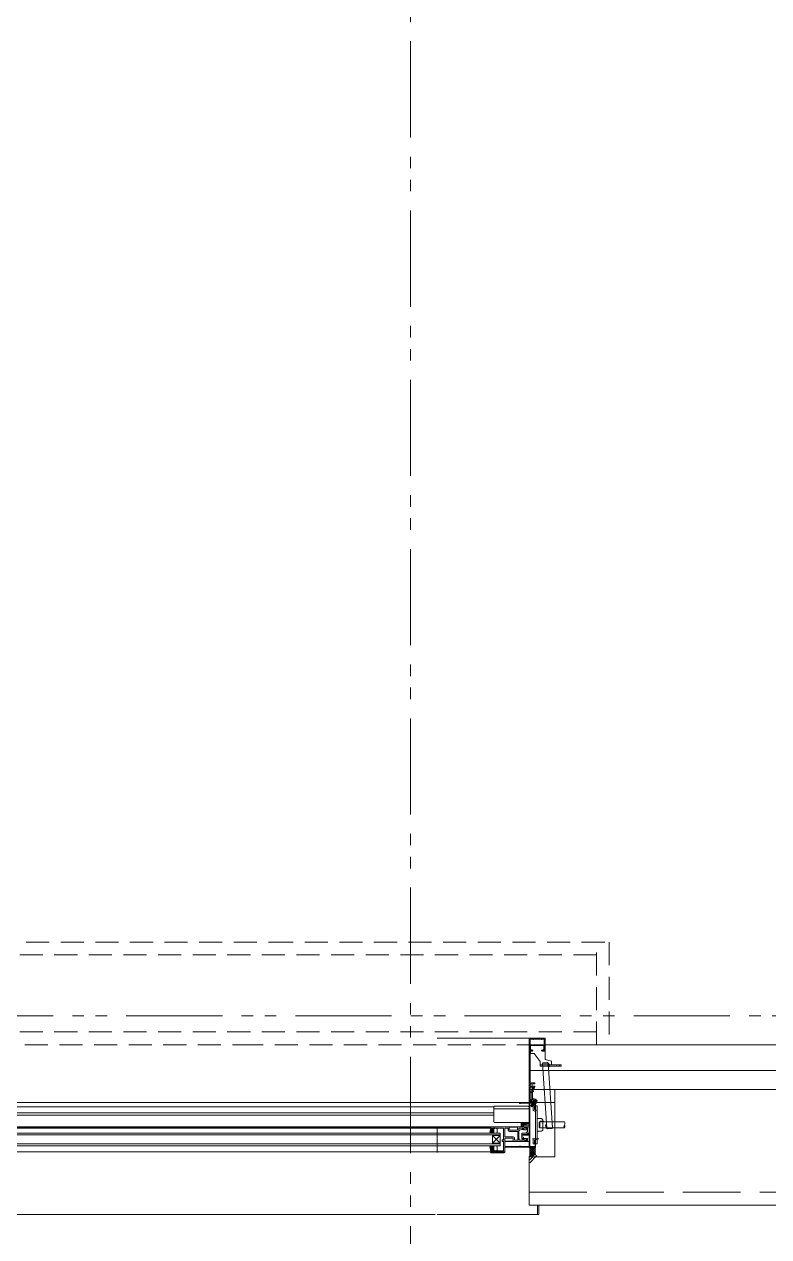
# Model space of a CAD drawing. Units: millimetres at full size. Extents: x -12803 to 120774, y -9413 to 101127.
# Drawn here: x 112746 to 113908, y 6657 to 8548 of the extents above; entities that cross this region are included whole.
import ezdxf

# ---------------------------------------------------------------- set-up
doc = ezdxf.new("R2010")
doc.units = ezdxf.units.MM
doc.header["$LTSCALE"] = 30
for name, pattern in [('DASHED1', [1.8, 1.2, -0.6]), ('DASHED3', [4, 3, -1]), ('DOUBLE_CHAIN1', [8.8, 5, -1, 0.6, -0.6, 0.6, -1])]:
    doc.linetypes.add(name, pattern=pattern)
doc.layers.add('0-0_NoName', color=7, linetype='Continuous')
for name, color, linetype, lineweight in [('2-0_通芯', 7, 'DOUBLE_CHAIN1', 15), ('2-1_躯体', 7, 'Continuous', 15), ('2-2_間仕切り芯', 7, 'DOUBLE_CHAIN1', 15), ('2-3_間仕切り', 7, 'Continuous', 15), ('2-A_建具', 7, 'Continuous', 15)]:
    doc.layers.add(name, color=color, linetype=linetype, lineweight=lineweight)

# ---------------------------------------------------------------- blocks, each defined once
blk = doc.blocks.new('グループ部品-732')
at = {"layer": '2-0_通芯'}
blk.add_line((74361.66, 7001.41), (120774.36, 7001.41), dxfattribs=at)
at = {"layer": '2-1_躯体'}
for p, q in [((113534.36, 6886.41), (115599.36, 6886.41)), ((113574.36, 6886.41), (113574.36, 6781.41)), ((113534.36, 6781.41), (113574.36, 6781.41)), ((113534.36, 6781.41), (113534.36, 6706.41)), ((113534.36, 6706.41), (116169.36, 6706.41))]:
    blk.add_line(p, q, dxfattribs=at)
at = {"layer": '2-1_躯体', "linetype": 'DASHED3'}
blk.add_line((113534.36, 6726.41), (116149.36, 6726.41), dxfattribs=at)
at = {"layer": '2-2_間仕切り芯'}
blk.add_line((113349.36, 16441.47), (113349.36, 6056.41), dxfattribs=at)
at = {"layer": '2-3_間仕切り'}
for p, q in [((113534.36, 6956.41), (115529.36, 6956.41)), ((113534.36, 6916.41), (115569.36, 6916.41))]:
    blk.add_line(p, q, dxfattribs=at)
at = {"layer": '2-A_建具', "linetype": 'DASHED1'}
for p, q in [((111777.46, 7116.41), (113130.22, 7116.41)), ((113130.22, 7116.41), (113659.36, 7116.41)), ((113639.36, 6956.41), (113639.36, 7116.41)), ((113659.36, 7116.41), (113659.36, 6956.41)), ((113639.36, 7096.41), (111599.36, 7096.41)), ((113639.36, 6976.41), (111599.36, 6976.41)), ((113107.46, 6956.41), (111752.42, 6956.41)), ((113659.36, 6956.41), (113107.46, 6956.41))]:
    blk.add_line(p, q, dxfattribs=at)
at = {"layer": '2-A_建具'}
for p, q in [((113534.36, 6966.41), (113390.86, 6966.41)), ((113534.86, 6966.41), (113558.86, 6966.41)), ((113559.36, 6933.46), (113559.36, 6965.91)), ((113535.86, 6945.91), (113535.86, 6896.74)), ((113536.36, 6954.96), (113536.36, 6949.36)), ((113557.36, 6954.96), (113536.36, 6954.96)), ((113536.36, 6949.36), (113537.86, 6947.86)), ((113536.36, 6946.46), (113536.36, 6942.96)), ((113539.16, 6946.46), (113536.36, 6946.46)), ((113538.61, 6946.41), (113536.36, 6946.41)), ((113537.86, 6947.86), (113539.16, 6947.86)), ((113554.56, 6947.86), (113555.86, 6947.86)), ((113559.36, 6946.46), (113554.56, 6946.46)), ((113558.86, 6946.41), (113555.11, 6946.41)), ((113555.86, 6947.86), (113557.36, 6949.36)), ((113557.36, 6949.36), (113557.36, 6954.96)), ((113551.36, 6930.11), (113551.36, 6922.96)), ((113584.36, 6925.26), (113551.36, 6925.26)), ((113551.36, 6922.96), (113584.36, 6922.96)), ((113564.05, 6927.51), (113555.07, 6926.91)), ((113561.87, 6826.11), (113555.07, 6926.91)), ((113569.36, 6930.78), (113559.36, 6933.46)), ((113564.05, 6927.51), (113562.98, 6928.44)), ((113570.85, 6826.71), (113564.05, 6927.51)), ((113569.36, 6930.78), (113569.36, 6925.26)), ((113577.2, 6922.96), (113577.2, 6925.26)), ((113581.7, 6922.96), (113581.7, 6925.26)), ((113584.36, 6922.96), (113584.36, 6925.26)), ((113543.16, 6916.21), (113543.36, 6916.41)), ((113536.03, 6893.91), (113536.07, 6893.76)), ((113536.07, 6893.26), (113536.03, 6893.11)), ((113537.01, 6895.1), (113536.86, 6895.09)), ((113536.86, 6891.94), (113537.01, 6891.92)), ((113537.77, 6895.35), (113537.66, 6895.3)), ((113537.66, 6891.72), (113537.77, 6891.67)), ((113538.65, 6895.12), (113538.56, 6895.21)), ((113538.56, 6891.81), (113538.65, 6891.9)), ((113539.56, 6894.66), (113539.42, 6894.66)), ((113539.42, 6892.36), (113539.56, 6892.36)), ((112622.86, 6866.41), (113574.36, 6866.41)), ((113540.87, 6865.03), (113537.59, 6859.34)), ((113538.59, 6865.03), (113538.5, 6864.87)), ((113538.59, 6865.03), (113539.02, 6865.03)), ((113542.36, 6863.65), (113538.59, 6865.03)), ((113538.94, 6865.63), (113538.85, 6865.48)), ((113538.85, 6865.48), (113539.07, 6865.1)), ((113538.85, 6865.48), (113542.63, 6864.11)), ((113538.94, 6865.63), (113539.37, 6865.63)), ((113542.71, 6864.26), (113538.94, 6865.63)), ((113539.02, 6865.03), (113539.07, 6865.1)), ((113539.02, 6865.03), (113542.14, 6864.03)), ((113542.19, 6864.11), (113539.07, 6865.1)), ((113539.29, 6866.24), (113539.2, 6866.09)), ((113539.2, 6866.09), (113539.42, 6865.71)), ((113539.2, 6866.09), (113542.98, 6864.71)), ((113539.29, 6866.24), (113539.72, 6866.24)), ((113543.06, 6864.87), (113539.29, 6866.24)), ((113539.37, 6865.63), (113539.42, 6865.71)), ((113539.37, 6865.63), (113542.49, 6864.64)), ((113542.54, 6864.71), (113539.42, 6865.71)), ((113539.64, 6866.84), (113539.55, 6866.69)), ((113539.55, 6866.69), (113539.77, 6866.31)), ((113539.55, 6866.69), (113543.33, 6865.32)), ((113539.64, 6866.84), (113540.07, 6866.84)), ((113543.41, 6865.47), (113539.64, 6866.84)), ((113539.72, 6866.24), (113539.77, 6866.31)), ((113539.72, 6866.24), (113542.84, 6865.24)), ((113542.89, 6865.32), (113539.77, 6866.31)), ((113539.9, 6867.3), (113540.12, 6866.92)), ((113540.03, 6870.56), (113540.67, 6871.48)), ((113546.09, 6867.06), (113540.03, 6870.56)), ((113540.07, 6866.84), (113540.12, 6866.92)), ((113540.07, 6866.84), (113543.19, 6865.85)), ((113540.34, 6868.06), (113540.25, 6867.91)), ((113540.25, 6867.91), (113540.47, 6867.53)), ((113540.25, 6867.91), (113544.03, 6866.53)), ((113540.42, 6867.45), (113540.47, 6867.53)), ((113543.59, 6866.53), (113540.47, 6867.53)), ((113540.6, 6868.51), (113540.82, 6868.13)), ((113540.6, 6868.51), (113544.38, 6867.14)), ((113540.77, 6868.06), (113540.82, 6868.13)), ((113540.77, 6868.06), (113543.89, 6867.06)), ((113543.94, 6867.14), (113540.82, 6868.13)), ((113540.95, 6869.12), (113541.17, 6868.74)), ((113544.42, 6867.21), (113540.99, 6869.19)), ((113541.12, 6868.66), (113541.17, 6868.74)), ((113542.53, 6868.3), (113541.17, 6868.74)), ((113541.31, 6869.24), (113541.21, 6869.07)), ((113541.37, 6865.9), (113541.97, 6866.94)), ((113542.47, 6867.8), (113544.93, 6872.06)), ((113542.84, 6865.24), (113542.89, 6865.32)), ((113543.06, 6864.87), (113542.84, 6865.24)), ((113543.33, 6865.32), (113542.89, 6865.32)), ((113543.19, 6865.85), (113543.24, 6865.93)), ((113543.41, 6865.47), (113543.19, 6865.85)), ((113543.41, 6865.47), (113543.33, 6865.32)), ((113543.54, 6866.46), (113543.59, 6866.53)), ((113543.76, 6866.08), (113543.54, 6866.46)), ((113544.03, 6866.53), (113543.59, 6866.53)), ((113543.89, 6867.06), (113543.94, 6867.14)), ((113544.11, 6866.68), (113543.89, 6867.06)), ((113544.38, 6867.14), (113543.94, 6867.14)), ((113544.11, 6866.68), (113544.03, 6866.53)), ((113544.3, 6867.51), (113544.2, 6867.34)), ((113544.36, 6857.91), (113544.36, 6866.41)), ((113544.42, 6867.21), (113544.38, 6867.14)), ((113546.09, 6867.06), (113546.56, 6868.08)), ((113479.36, 6850.01), (112639.36, 6850.01)), ((113479.36, 6846.61), (112639.36, 6846.61)), ((113479.36, 6859.51), (113479.36, 6836.01)), ((113534.36, 6856.47), (113479.36, 6856.47)), ((113533.36, 6860.51), (113480.36, 6860.51)), ((113538.28, 6863.83), (113537.13, 6861.85)), ((113537.13, 6861.85), (113537.93, 6860.22)), ((113538.4, 6862.15), (113537.17, 6861.92)), ((113538.81, 6861.45), (113537.93, 6860.22)), ((113538.19, 6860.07), (113537.93, 6860.22)), ((113538.24, 6864.42), (113538.15, 6864.27)), ((113538.15, 6864.27), (113538.37, 6863.89)), ((113538.15, 6864.27), (113540.77, 6863.32)), ((113538.37, 6860.39), (113538.19, 6860.07)), ((113539.99, 6860.2), (113538.19, 6860.07)), ((113538.24, 6864.42), (113538.67, 6864.42)), ((113540.91, 6863.45), (113538.24, 6864.42)), ((113540.17, 6862.74), (113538.28, 6863.83)), ((113538.32, 6863.81), (113538.37, 6863.89)), ((113540.62, 6863.17), (113538.37, 6863.89)), ((113539.83, 6860.52), (113538.37, 6860.39)), ((113538.5, 6864.87), (113538.72, 6864.5)), ((113538.5, 6864.87), (113542.28, 6863.5)), ((113538.67, 6864.42), (113538.72, 6864.5)), ((113538.67, 6864.42), (113541.79, 6863.43)), ((113541.84, 6863.5), (113538.72, 6864.5)), ((113538.81, 6861.45), (113541, 6863.54)), ((113540.48, 6854.53), (113540.48, 6860.91)), ((113540.48, 6860.91), (113542.78, 6860.91)), ((113541.14, 6862.18), (113540.88, 6862.33)), ((113541.09, 6862.21), (113541.49, 6862.9)), ((113541.11, 6853.61), (113544.28, 6852.32)), ((113541.33, 6863.11), (113541.93, 6862.9)), ((113542.01, 6863.05), (113541.41, 6863.27)), ((113541.79, 6863.43), (113541.84, 6863.5)), ((113542.01, 6863.05), (113541.79, 6863.43)), ((113542.28, 6863.5), (113541.84, 6863.5)), ((113542.01, 6863.05), (113541.93, 6862.9)), ((113542.14, 6864.03), (113542.19, 6864.11)), ((113542.36, 6863.65), (113542.14, 6864.03)), ((113542.63, 6864.11), (113542.19, 6864.11)), ((113542.36, 6863.65), (113542.28, 6863.5)), ((113542.49, 6864.64), (113542.54, 6864.71)), ((113542.71, 6864.26), (113542.49, 6864.64)), ((113542.98, 6864.71), (113542.54, 6864.71)), ((113542.71, 6864.26), (113542.63, 6864.11)), ((113542.78, 6860.91), (113542.78, 6855.41)), ((113542.78, 6855.41), (113544.28, 6854.8)), ((113543.06, 6864.87), (113542.98, 6864.71)), ((113544.28, 6854.8), (113546.58, 6853.87)), ((113544.36, 6860.91), (113544.36, 6801.91)), ((113544.36, 6860.91), (113546.66, 6860.91)), ((113546.66, 6860.91), (113546.65, 6801.91)), ((113534.36, 6828.11), (112608.29, 6828.11)), ((112639.36, 6828.01), (113474.36, 6828.01)), ((113390.76, 6828.01), (113390.76, 6788.31)), ((113474.36, 6828.21), (113474.36, 6826.61)), ((113533.36, 6835.01), (113480.36, 6835.01)), ((113521.86, 6833.41), (113521.86, 6832.11)), ((113522.4, 6830.91), (113521.86, 6830.37)), ((113521.86, 6830.61), (113521.86, 6828.61)), ((113525.06, 6829.91), (113521.86, 6829.91)), ((113524.16, 6830.91), (113522.16, 6830.91)), ((113522.16, 6828.78), (113522.35, 6829.91)), ((113523.74, 6830.91), (113522.74, 6829.91)), ((113523.94, 6833.32), (113523.44, 6832.82)), ((113523.66, 6832.31), (113524, 6832.31)), ((113523.76, 6829.91), (113525.97, 6828.23)), ((113524.86, 6833.38), (113523.8, 6832.31)), ((113526.06, 6831.88), (113524.09, 6829.91)), ((113524.36, 6829.91), (113526.18, 6828.51)), ((113526.04, 6833.21), (113524.46, 6831.62)), ((113524.46, 6831.85), (113524.46, 6831.21)), ((113527.06, 6833.21), (113524.96, 6833.21)), ((113525.9, 6830.37), (113525.59, 6830.07)), ((113526.06, 6832.01), (113526.06, 6830.91)), ((113526.36, 6832.31), (113527.76, 6832.31)), ((113527.59, 6833.41), (113526.49, 6832.31)), ((113531.14, 6826.82), (113526.93, 6828.09)), ((113528.04, 6832.51), (113527.85, 6832.33)), ((113528.06, 6832.61), (113528.06, 6833.11)), ((113546.66, 6841.41), (113552.66, 6841.41)), ((113551.16, 6835.91), (113550.16, 6834.91)), ((113589.36, 6835.91), (113551.16, 6835.91)), ((113551.16, 6835.91), (113551.16, 6826.91)), ((113555.66, 6838.41), (113555.66, 6824.41)), ((112624.36, 6818.61), (113489.36, 6818.61)), ((112624.36, 6815.61), (113489.36, 6815.61)), ((113479.36, 6826.11), (112634.36, 6826.11)), ((113474.36, 6826.11), (113472.86, 6818.61)), ((113479.36, 6824.92), (113473.04, 6818.61)), ((113474.26, 6818.61), (113473.09, 6819.78)), ((113479.13, 6826.11), (113473.16, 6820.15)), ((113475.67, 6818.61), (113473.33, 6820.95)), ((113477.71, 6826.11), (113473.52, 6821.91)), ((113477.08, 6818.61), (113473.56, 6822.13)), ((113478.5, 6818.61), (113473.8, 6823.31)), ((113476.3, 6826.11), (113473.87, 6823.68)), ((113479.36, 6819.17), (113474.03, 6824.49)), ((113474.89, 6826.11), (113474.22, 6825.45)), ((113479.36, 6820.58), (113474.27, 6825.67)), ((113479.36, 6823.51), (113474.46, 6818.61)), ((113479.36, 6821.99), (113475.24, 6826.11)), ((113479.36, 6822.1), (113475.87, 6818.61)), ((113479.36, 6823.41), (113476.66, 6826.11)), ((113479.36, 6820.68), (113477.29, 6818.61)), ((113477.36, 6814.61), (113489.36, 6814.61)), ((113477.36, 6814.61), (113489.36, 6802.61)), ((113477.36, 6802.61), (113489.36, 6814.61)), ((113477.36, 6814.61), (113477.36, 6802.61)), ((113479.36, 6824.82), (113478.07, 6826.11)), ((113479.36, 6819.27), (113478.7, 6818.61)), ((113479.36, 6818.61), (113479.36, 6826.81)), ((113479.36, 6825.11), (113479.36, 6819.61)), ((113483.36, 6826.11), (113480.36, 6826.11)), ((113480.36, 6818.61), (113483.36, 6818.61)), ((113484.36, 6819.61), (113484.36, 6825.11)), ((113489.31, 6826.18), (113489.4, 6826.18)), ((113489.36, 6798.61), (113489.36, 6818.61)), ((113496.36, 6812.64), (113509.29, 6812.64)), ((113518.96, 6810.31), (113518.36, 6810.31)), ((113518.96, 6810.31), (113518.96, 6807.64)), ((113523.98, 6824.95), (113519.35, 6823.28)), ((113522.76, 6808.31), (113523.93, 6808.31)), ((113522.76, 6807.64), (113522.76, 6808.31)), ((113522.86, 6818.26), (113522.86, 6810.01)), ((113522.86, 6815.21), (113534.36, 6815.21)), ((113531.86, 6810.01), (113522.86, 6810.01)), ((113523.07, 6818.21), (113528.46, 6818.26)), ((113525.13, 6812.13), (113523.13, 6812.86)), ((113523.93, 6808.31), (113523.93, 6810.01)), ((113524.23, 6810.31), (113525.16, 6810.31)), ((113525.46, 6810.61), (113525.46, 6811.66)), ((113525.55, 6824.92), (113526.86, 6824.31)), ((113534.36, 6818.61), (113529.23, 6818.61)), ((113531.86, 6822.21), (113531.86, 6825.87)), ((113549.36, 6809.41), (113539.36, 6809.41)), ((113540.48, 6808.29), (113540.48, 6801.91)), ((113541.11, 6809.21), (113544.28, 6810.5)), ((113546.66, 6821.41), (113552.66, 6821.41)), ((113589.36, 6826.91), (113551.16, 6826.91)), ((113561.87, 6826.11), (113570.85, 6826.71)), ((113561.87, 6826.11), (113562.93, 6825.18)), ((112624.36, 6801.61), (113489.36, 6801.61)), ((112624.36, 6798.61), (113489.36, 6798.61)), ((113474.36, 6791.11), (113472.86, 6798.61)), ((113479.36, 6792.3), (113473.04, 6798.61)), ((113474.26, 6798.61), (113473.09, 6797.44)), ((113479.13, 6791.11), (113473.16, 6797.08)), ((113475.67, 6798.61), (113473.33, 6796.27)), ((113477.71, 6791.11), (113473.52, 6795.31)), ((113477.08, 6798.61), (113473.56, 6795.09)), ((113478.5, 6798.61), (113473.8, 6793.91)), ((113476.3, 6791.11), (113473.87, 6793.54)), ((113479.36, 6798.05), (113474.03, 6792.73)), ((113474.89, 6791.11), (113474.22, 6791.77)), ((113479.36, 6796.64), (113474.27, 6791.55)), ((113479.36, 6791.11), (113474.36, 6791.11)), ((113474.36, 6790.61), (113474.36, 6789.11)), ((113479.36, 6793.71), (113474.46, 6798.61)), ((113479.36, 6795.23), (113475.24, 6791.11)), ((113479.36, 6795.12), (113475.87, 6798.61)), ((113479.36, 6793.81), (113476.66, 6791.11)), ((113479.36, 6796.54), (113477.29, 6798.61)), ((113489.36, 6802.61), (113477.36, 6802.61)), ((113479.36, 6792.4), (113478.07, 6791.11)), ((113479.36, 6797.95), (113478.7, 6798.61)), ((113479.36, 6798.61), (113479.36, 6790.41)), ((113479.36, 6792.11), (113479.36, 6797.61)), ((113480.36, 6798.61), (113483.36, 6798.61)), ((113483.36, 6791.11), (113480.36, 6791.11)), ((113484.36, 6797.61), (113484.36, 6792.11)), ((113496.36, 6805.71), (113534.36, 6805.71)), ((113519.36, 6797.81), (113496.56, 6797.81)), ((113496.56, 6796.41), (113543.86, 6796.41)), ((113526.93, 6805.73), (113531.14, 6807)), ((113544.36, 6787.41), (113535.36, 6796.41)), ((113544.36, 6796.41), (113535.36, 6787.41)), ((113541.36, 6796.41), (113535.36, 6790.41)), ((113538.36, 6796.41), (113535.36, 6793.41)), ((113544.36, 6784.41), (113535.36, 6793.41)), ((113544.36, 6793.41), (113535.36, 6784.41)), ((113542.4, 6783.37), (113535.36, 6790.41)), ((113544.36, 6790.41), (113535.36, 6781.41)), ((113544.36, 6790.41), (113538.36, 6796.41)), ((113540.48, 6801.91), (113542.78, 6801.91)), ((113544.36, 6793.41), (113541.36, 6796.41)), ((113542.78, 6801.91), (113542.78, 6807.41)), ((113544.35, 6801.91), (113546.65, 6801.91)), ((113544.36, 6796.91), (113544.36, 6804.91)), ((112617.86, 6789.11), (113495.86, 6789.11)), ((113474.06, 6789.11), (113474.06, 6788.81)), ((113496.56, 6788.81), (113474.06, 6788.81)), ((113475.06, 6787.81), (113495.56, 6787.81)), ((113540.05, 6782.71), (113535.36, 6787.41)), ((113537.7, 6782.06), (113535.36, 6784.41)), ((113535.36, 6772.4), (113546.33, 6783.37)), ((113535.36, 6776.64), (113540.67, 6781.96)), ((113544.36, 6787.41), (113539.51, 6782.56)), ((113544.36, 6784.41), (113543.66, 6783.72)), ((113547.36, 6706.41), (113547.36, 6691.41)), ((113549.36, 6706.41), (113549.36, 6691.41)), ((113387.86, 6691.41), (111691.36, 6691.41)), ((113547.36, 6691.41), (113390.86, 6691.41)), ((113547.36, 6691.41), (113549.36, 6691.41))]:
    blk.add_line(p, q, dxfattribs=at)
for points in [[(113534.36, 6866.41), (113534.36, 6965.91), (113534.86, 6966.41)], [(113535.86, 6964.41), (113535.86, 6962.24), (113535.93, 6962.05)], [(113535.93, 6960.77), (113535.86, 6960.58), (113535.86, 6952.24), (113535.93, 6952.05)], [(113540.22, 6964.84), (113540.03, 6964.91), (113536.36, 6964.91)], [(113552.22, 6964.84), (113552.03, 6964.91), (113541.69, 6964.91), (113541.5, 6964.84)], [(113557.36, 6964.91), (113553.69, 6964.91), (113553.5, 6964.84)], [(113557.79, 6962.05), (113557.86, 6962.24), (113557.86, 6964.41)], [(113557.79, 6952.05), (113557.86, 6952.24), (113557.86, 6960.58), (113557.79, 6960.77)], [(113535.93, 6950.77), (113535.86, 6950.58), (113535.86, 6948.11)], [(113536.36, 6947.61), (113537.87, 6947.61), (113538.08, 6947.7)], [(113536.36, 6942.96), (113542.36, 6942.96), (113551.36, 6930.11)], [(113555.63, 6947.7), (113555.84, 6947.61), (113557.36, 6947.61)], [(113557.86, 6948.11), (113557.86, 6950.58), (113557.79, 6950.77)], [(113562.98, 6928.44), (113556, 6927.97), (113555.07, 6926.91)], [(113539.96, 6891.93), (113540.25, 6891.61), (113543.16, 6891.61), (113543.16, 6890.01), (113542.16, 6890.01), (113542.16, 6887.01), (113540.76, 6887.01), (113540.76, 6887.51), (113541.16, 6888.08), (113541.16, 6890.31), (113535.86, 6890.31), (113535.86, 6882.91), (113537.76, 6882.91)], [(113537.86, 6896.71), (113541.94, 6896.71), (113542.46, 6897.01), (113543.16, 6897.01), (113543.16, 6895.41), (113540.25, 6895.41), (113539.96, 6895.09)], [(113538.26, 6876.87), (113538.26, 6883.92), (113539.26, 6887.65), (113539.26, 6889.61)], [(113540.19, 6889.86), (113541.31, 6887.92), (113540.51, 6887.7), (113539.6, 6884.31), (113540.66, 6884.31)], [(113479.36, 6859.51), (112621.36, 6859.51), (112621.36, 6878.51)], [(113519.36, 6866.41), (113519.36, 6864.81), (113520.56, 6864.81)], [(113521.16, 6865.41), (113534.36, 6865.41), (113534.36, 6834.41), (113522.86, 6834.41)], [(113543.86, 6805.41), (113543.36, 6805.41), (113542.76, 6804.37), (113542.76, 6803.41), (113543.46, 6803.41), (113543.46, 6797.61), (113535.56, 6797.61), (113535.56, 6865.21), (113543.46, 6865.21), (113543.46, 6859.41), (113542.76, 6859.41), (113542.76, 6858.45), (113543.36, 6857.41), (113543.86, 6857.41)], [(113537.76, 6881.91), (113535.86, 6881.91), (113535.86, 6870.91), (113538.03, 6870.91), (113538.25, 6868.35)], [(113537.26, 6868.22), (113536.98, 6869.81), (113535.86, 6869.81), (113535.86, 6866.41)], [(113536.85, 6869.2), (113537.13, 6867.61), (113538.26, 6867.61), (113538.26, 6875.95), (113538.38, 6876.14), (113538.38, 6876.69), (113538.26, 6876.87)], [(113542.2, 6866.41), (113539.73, 6867.84), (113538.91, 6866.41)], [(113539.46, 6882.11), (113539.46, 6879.71), (113539.76, 6879.41), (113539.76, 6870.71), (113542.66, 6869.03), (113542.76, 6868.84), (113543.24, 6868.56), (113543.46, 6868.57), (113546.27, 6866.95), (113545.14, 6865.01), (113544.36, 6865.01)], [(113543.76, 6866.08), (113539.99, 6867.45), (113539.9, 6867.3), (113543.68, 6865.93)], [(113539.99, 6867.45), (113540.42, 6867.45), (113543.54, 6866.46)], [(113543.76, 6866.08), (113543.68, 6865.93), (113543.24, 6865.93), (113540.12, 6866.92)], [(113544.11, 6866.68), (113540.34, 6868.06), (113540.77, 6868.06)], [(113543.99, 6867.46), (113540.69, 6868.66), (113540.6, 6868.51)], [(113540.69, 6868.66), (113541.12, 6868.66), (113542.88, 6868.1)], [(113540.99, 6869.19), (113540.95, 6869.12), (113541.42, 6868.95)], [(113542.46, 6871.88), (113542.34, 6869.86), (113543.03, 6868.76)], [(113546.01, 6869.83), (113544.32, 6868.71), (113543.03, 6868.76)], [(113538.37, 6860.39), (113541.4, 6863.24), (113539.83, 6860.52)], [(113538.76, 6861.36), (113538.4, 6862.15), (113538.98, 6863.43)], [(113541.14, 6862.18), (113539.99, 6860.2), (113539.83, 6860.52)], [(113541.93, 6862.9), (113541.49, 6862.9), (113541.24, 6862.97)], [(113531.86, 6825.87), (113526.78, 6828.01), (113526.78, 6828.21), (113516.86, 6828.21), (113516.86, 6828.01), (113502.86, 6828.01), (113502.86, 6828.21), (113474.36, 6828.21)], [(113516.36, 6827.61), (113516.36, 6823.11), (113503.36, 6823.11), (113503.36, 6827.61)], [(113522.86, 6831.11), (113524.16, 6831.11), (113524.16, 6831.91), (113523.06, 6831.91), (113523.06, 6833.41), (113528.26, 6833.41), (113528.26, 6831.91), (113527.16, 6831.91), (113527.16, 6831.11), (113534.36, 6831.11)], [(113529.46, 6832.11), (113529.46, 6833.21), (113534.36, 6833.21), (113534.36, 6817.91), (113532.04, 6817.91)], [(113550.16, 6834.91), (113550.16, 6827.91), (113551.16, 6826.91)], [(113479.36, 6826.81), (113480.36, 6826.81), (113482.09, 6826.18), (113488.4, 6826.18)], [(113490.31, 6826.18), (113494.36, 6826.18), (113494.36, 6807.64), (113493.48, 6807.64)], [(113501.43, 6823.18), (113501.43, 6826.18), (113496.36, 6826.18), (113496.36, 6812.64)], [(113496.36, 6789.61), (113496.36, 6810.71), (113509.36, 6810.71), (113509.36, 6806.21)], [(113511.29, 6810.64), (113511.29, 6807.64), (113516.43, 6807.64), (113516.43, 6821.18), (113503.43, 6821.18)], [(113531.86, 6807.95), (113531.86, 6810.01), (113529.56, 6810.01), (113529.56, 6809.21), (113530.66, 6809.21), (113530.66, 6808), (113529.46, 6807.64), (113525.46, 6807.64), (113525.46, 6809.21), (113526.56, 6809.21), (113526.56, 6810.01), (113524.26, 6810.01), (113524.26, 6807.64), (113518.36, 6807.64), (113518.36, 6826.18), (113524.26, 6826.18), (113524.26, 6823.81), (113525.26, 6823.81), (113525.26, 6826.18), (113529.46, 6826.18), (113530.86, 6825.76), (113530.86, 6824.31)], [(113524.06, 6815.21), (113524.06, 6816.51), (113534.36, 6816.51), (113534.36, 6797.41), (113521.16, 6797.41)], [(113522.86, 6818.26), (113528.46, 6818.26), (113529.09, 6818.49), (113530.78, 6819.91), (113531.86, 6822.21)], [(113531.66, 6818.21), (113527.36, 6818.21), (113523.31, 6817.86)], [(113531.86, 6823.51), (113526.86, 6823.51), (113526.86, 6824.31)], [(113542.78, 6807.41), (113544.28, 6808.02), (113546.58, 6808.95)], [(113562.93, 6825.18), (113569.92, 6825.65), (113570.85, 6826.71)], [(113493.16, 6807.81), (113492.36, 6807.81), (113492.36, 6805.71), (113494.36, 6805.71), (113494.36, 6791.04), (113482.09, 6791.04), (113480.36, 6790.41), (113479.36, 6790.41)], [(113496.36, 6805.81), (113509.86, 6805.81), (113509.86, 6805.61), (113526.78, 6805.61), (113526.78, 6805.71), (113531.14, 6807), (113531.66, 6807.36), (113531.86, 6807.95)], [(113496.56, 6788.31), (113496.56, 6805.12), (113496.36, 6805.12)], [(113520.56, 6798.01), (113519.36, 6798.01), (113519.36, 6796.41)], [(113534.36, 6796.41), (113535.36, 6795.41), (113535.36, 6782.41), (113534.36, 6781.41)]]:
    blk.add_lwpolyline(points, dxfattribs=at)
for centre, radius, start, end in [((113536.36, 6964.41), 0.5, 90.00001, 179.99999), ((113535.16, 6961.41), 1, 320.28486, 39.71514), ((113540.86, 6965.61), 1, 230.28486, 309.71514), ((113552.86, 6965.61), 1, 230.28486, 309.71514), ((113557.36, 6964.41), 0.5, 0.00001, 89.99999), ((113558.56, 6961.41), 1, 140.28486, 219.71514), ((113558.86, 6965.91), 0.5, 0.00001, 89.99999), ((113536.36, 6948.11), 0.5, 180.00001, 269.99999), ((113536.36, 6945.91), 0.5, 90.00001, 179.99999), ((113535.16, 6951.41), 1, 320.28486, 39.71514), ((113538.61, 6947.16), 0.75, 270.00002, 134.41533), ((113539.16, 6947.16), 0.7, 270, 90), ((113554.56, 6947.16), 0.7, 90, 270), ((113555.11, 6947.16), 0.75, 45.58467, 269.99998), ((113557.36, 6948.11), 0.5, 270.00001, 359.99999), ((113558.56, 6951.41), 1, 140.28486, 219.71514), ((113558.86, 6946.91), 0.5, 270.00001, 359.99999), ((113564.15, 6926.02), 1.5, 273.85934, 93.85934), ((113564.25, 6924.52), 1.5, 273.85934, 33.85934), ((113564.35, 6923.02), 1.5, 273.85934, 33.85934), ((113536.26, 6896.74), 0.4, 180.00006, 296.38784), ((113536.63, 6894.37), 0.75, 72.2996, 217.70036), ((113536.63, 6892.65), 0.75, 142.29964, 287.7004), ((113537.86, 6893.51), 1.8, 171.96925, 188.03075), ((113537.86, 6893.51), 3.2, 89.99998, 116.38778), ((113537.86, 6893.51), 1.8, 96.26017, 118.03073), ((113537.86, 6893.51), 1.8, 241.96927, 263.73983), ((113538.12, 6894.99), 0.5, 26.86995, 133.13013), ((113538.12, 6892.03), 0.5, 226.86987, 333.13005), ((113537.86, 6893.51), 1.8, 44.79286, 63.73983), ((113537.86, 6893.51), 1.8, 296.26017, 315.20714), ((113539.42, 6895.06), 0.4, 224.79276, 269.99993), ((113539.42, 6891.96), 0.4, 90.00007, 135.20724), ((113539.76, 6889.61), 0.5, 29.99999, 180), ((113539.56, 6895.06), 0.4, 269.99999, 4.09604), ((113539.56, 6891.96), 0.4, 355.90396, 90.00001), ((113540.66, 6883.81), 0.5, 269.99999, 90.00001), ((113520.56, 6865.11), 0.3, 270, 0), ((113521.16, 6865.11), 0.3, 90, 180), ((113536.36, 6869.11), 0.5, 9.99999, 180), ((113537.76, 6868.31), 0.5, 190.00001, 5), ((113537.76, 6882.41), 0.5, 269.99999, 90.00001), ((113540.66, 6882.11), 1.2, 90.00001, 179.99999), ((113541.73, 6870.74), 1.3, 75.88085, 145), ((113540.87, 6869.49), 0.5, 330, 60), ((113539.86, 6863.27), 9, 44.11915, 75.88085), ((113543.86, 6865.91), 0.5, 0, 90), ((113544.74, 6867.26), 0.5, 60, 150), ((113545.38, 6868.63), 1.3, 335, 44.11915), ((113480.36, 6859.51), 1, 90, 179.99999), ((113533.36, 6859.51), 1, 0, 90), ((113541.48, 6854.53), 1, 180, 247.99665), ((113541.19, 6863.37), 0.248, 330, 137.19096), ((113543.86, 6857.91), 0.5, 270, 0), ((113480.36, 6836.01), 1, 180, 270), ((113502.86, 6827.61), 0.5, 0, 90), ((113516.86, 6827.61), 0.5, 90, 180), ((113522.86, 6833.41), 1, 90, 180), ((113522.86, 6832.11), 1, 180, 270), ((113522.16, 6830.61), 0.3, 90, 180), ((113522.06, 6828.61), 0.2, 180.00001, 60), ((113523.66, 6832.61), 0.3, 135, 270), ((113524.16, 6833.11), 0.3, 90, 135), ((113524, 6832.61), 0.3, 270, 326.94427), ((113524.16, 6831.21), 0.3, 270, 0), ((113524.46, 6832.31), 0.25, 303.05573, 146.94427), ((113524.76, 6831.85), 0.3, 123.05573, 180), ((113524.76, 6833.21), 0.2, 0, 90), ((113525.06, 6830.91), 1, 270, 0), ((113526.16, 6828.31), 0.2, 204.41711, 84.41711), ((113526.36, 6832.01), 0.3, 90, 180), ((113526.78, 6827.61), 0.5, 73.30076, 90), ((113527.26, 6833.21), 0.2, 90, 180), ((113527.76, 6833.11), 0.3, 0, 90), ((113527.76, 6832.61), 0.3, 270, 0), ((113528.46, 6832.11), 1, 270, 0), ((113533.36, 6836.01), 1, 270, 0), ((113552.66, 6835.91), 1.5, 0, 180), ((113552.66, 6838.41), 3, 359.99878, 89.99845), ((113554.16, 6835.91), 1.5, 0, 120), ((113555.66, 6835.91), 1.5, 0, 120), ((113561.56, 6830.6), 1.5, 93.85934, 213.85934), ((113561.66, 6829.1), 1.5, 93.85934, 213.85934), ((113561.77, 6827.6), 1.5, 93.85934, 273.85934), ((113592.66, 6829.16), 4, 145.77113, 214.22887), ((113586.05, 6833.66), 4, 325.77113, 34.22887), ((113586.05, 6829.16), 4, 325.77113, 34.22887), ((113474.86, 6826.61), 0.5, 180, 270), ((113480.36, 6825.11), 1, 90.0001, 180.0001), ((113480.36, 6819.61), 1, 180.0001, 270.0001), ((113483.36, 6825.11), 1, 0.0001, 90.0001), ((113483.36, 6819.61), 1, 270.0001, 0.0001), ((113488.4, 6826.38), 0.2, 270, 336.42182), ((113488.86, 6826.18), 0.3, 23.57818, 156.42182), ((113489.31, 6826.38), 0.2, 203.57818, 270), ((113489.4, 6826.38), 0.2, 270, 336.42182), ((113489.86, 6826.18), 0.3, 23.57818, 156.42182), ((113490.31, 6826.38), 0.2, 203.57818, 270), ((113503.43, 6823.18), 2, 180, 270), ((113509.29, 6810.64), 2, 0, 90), ((113519.86, 6821.87), 1.5, 109.85326, 179.99999), ((113523.16, 6817.91), 0.3, 90.5, 179.99999), ((113523.36, 6817.36), 0.5, 95, 180), ((113523.36, 6813.31), 0.5, 180, 250), ((113524.23, 6810.01), 0.3, 90, 179.99999), ((113524.32, 6824.01), 1, 93.88684, 109.85326), ((113524.96, 6811.66), 0.5, 0, 70), ((113525.16, 6810.61), 0.3, 270, 0), ((113525.13, 6824.01), 1, 65, 82.59308), ((113528.45, 6819.26), 1, 270.5, 310), ((113528.86, 6822.21), 3, 310, 0), ((113531.36, 6824.31), 0.5, 180, 0), ((113530.86, 6825.87), 1, 0, 73.30076), ((113531.66, 6818.01), 0.2, 14.47751, 90), ((113532.04, 6818.11), 0.2, 194.47751, 270), ((113541.48, 6808.29), 1, 111.99783, 180), ((113552.66, 6824.41), 3, 269.99873, 359.99878), ((113474.86, 6790.61), 0.5, 90, 180), ((113480.36, 6797.61), 1, 89.9999, 179.9999), ((113480.36, 6792.11), 1, 179.9999, 269.9999), ((113483.36, 6797.61), 1, 359.9999, 89.9999), ((113483.36, 6792.11), 1, 269.9999, 359.9999), ((113493.16, 6807.61), 0.2, 35.09963, 90), ((113493.48, 6807.84), 0.2, 215.09963, 270), ((113495.86, 6789.61), 0.5, 270, 0), ((113509.86, 6806.21), 0.5, 180, 270), ((113520.56, 6797.71), 0.3, 0, 90), ((113521.16, 6797.71), 0.3, 180, 270), ((113526.78, 6806.21), 0.5, 270, 286.69924), ((113530.86, 6807.95), 1, 286.69924, 0), ((113543.86, 6804.91), 0.5, 0, 90), ((113543.86, 6796.91), 0.5, 270, 0), ((113475.06, 6788.81), 1, 180, 270), ((113495.56, 6788.81), 1, 270, 0)]:
    blk.add_arc(centre, radius, start, end, dxfattribs=at)

msp = doc.modelspace()

# ---------------------------------------------------------------- block references
at = {"layer": '0-0_NoName'}
msp.add_blockref('グループ部品-732', (0, 0), dxfattribs=at)

doc.saveas('drawing.dxf')
